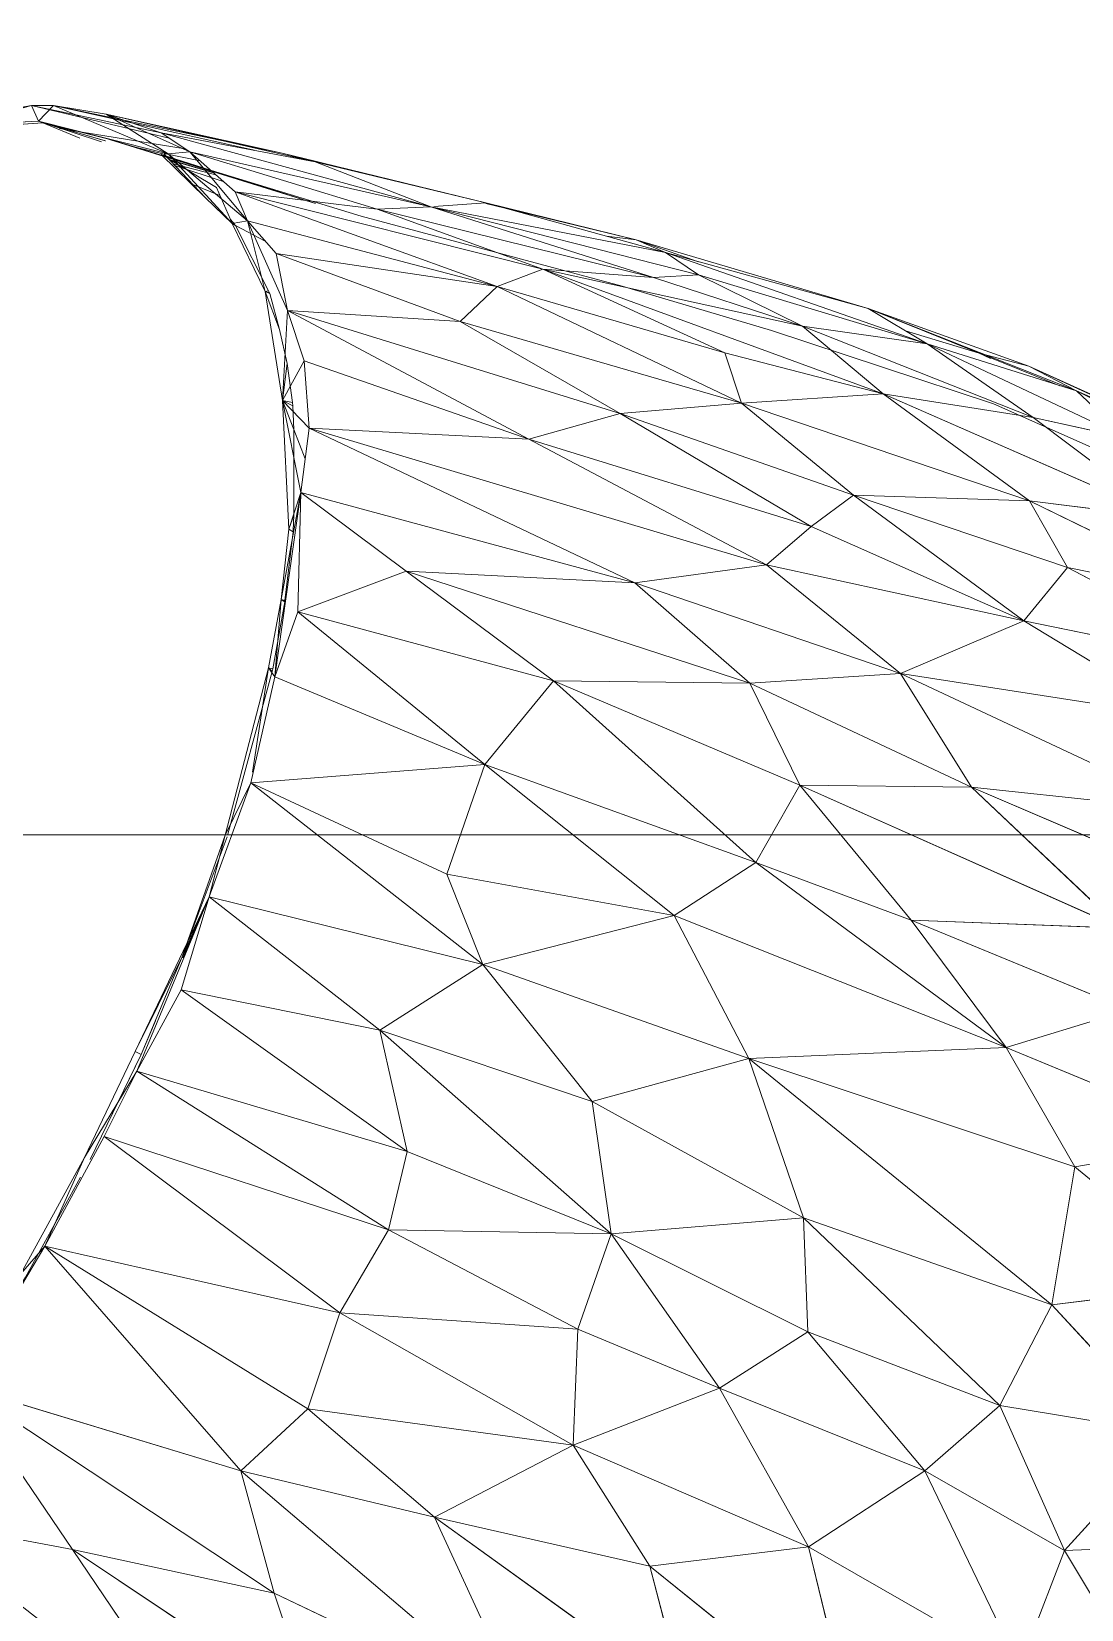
# Model space of a CAD drawing. Header units: inches. Extents: x -1767 to 184, y -1065 to 157.
# Drawn here: x -792.658 to -790.85, y -229.33 to -226.612 of the extents above; entities that cross this region are included whole.
import ezdxf

# ---------------------------------------------------------------- set-up
doc = ezdxf.new("R2010")
doc.units = ezdxf.units.IN
doc.header["$MEASUREMENT"] = 0
for name, color, linetype, lineweight in [('A-DETL-GENF', 92, 'Continuous', 9), ('E-LITE-EQPM', 33, 'Continuous', 9), ('G-IMPT', 8, 'Continuous', 9)]:
    doc.layers.add(name, color=color, linetype=linetype, lineweight=lineweight)

# ---------------------------------------------------------------- blocks, each defined once
blk = doc.blocks.new('flos_pendant16 - flos_pendant - 3D View - _3D__dwg_FLOS_AIM_Pendant_Lamps_dwg-2425-_3D_-V18-FIRST FLOOR')
at = {"layer": 'G-IMPT'}
for p, q in [((36.6648, 18.7448), (36.9892, 18.0657)), ((36.9892, 18.0657), (36.6648, 18.7448)), ((37.9074, 18.7063), (38.0174, 17.953)), ((37.9074, 18.7063), (38.6635, 17.9695)), ((40.9784, 17.6808), (40.5, 18.5578)), ((37.2146, 18.5193), (36.9892, 18.0657)), ((37.2146, 18.5193), (36.9892, 18.0657)), ((38.0174, 17.953), (37.2146, 18.5193)), ((37.2146, 18.5193), (37.5198, 17.6918)), ((38.0174, 17.953), (37.2146, 18.5193)), ((37.5198, 17.6918), (37.2146, 18.5193)), ((38.5755, 18.5083), (39.5103, 17.689)), ((38.5755, 18.5083), (38.6635, 17.9695)), ((40.1839, 17.9337), (39.2244, 18.5083)), ((39.2244, 18.5083), (40.2719, 17.4279)), ((39.2244, 18.5083), (39.5103, 17.689)), ((39.2244, 18.5083), (39.5103, 17.689)), ((40.9784, 17.6808), (40.0739, 18.4176)), ((40.1839, 17.9337), (40.0739, 18.4176)), ((36.9892, 18.0657), (36.3156, 18.1042)), ((36.3156, 18.1042), (36.9892, 18.0657)), ((36.9892, 18.0657), (36.5163, 17.6368)), ((37.5198, 17.6918), (36.9892, 18.0657)), ((36.9892, 18.0657), (37.1926, 17.4581)), ((36.9892, 18.0657), (37.5198, 17.6918)), ((38.0174, 17.953), (37.5198, 17.6918)), ((37.5198, 17.6918), (38.0174, 17.953)), ((38.0174, 17.953), (38.6635, 17.9695)), ((38.6635, 17.9695), (38.0174, 17.953)), ((38.9247, 17.4526), (38.0174, 17.953)), ((38.0174, 17.953), (38.3143, 17.2794)), ((39.5103, 17.689), (38.6635, 17.9695)), ((38.9247, 17.4526), (38.6635, 17.9695)), ((38.9247, 17.4526), (38.6635, 17.9695)), ((39.5103, 17.689), (38.6635, 17.9695)), ((40.9784, 17.6808), (40.1839, 17.9337)), ((40.1839, 17.9337), (40.2719, 17.4279)), ((40.1839, 17.9337), (41.3633, 16.9797)), ((40.1839, 17.9337), (41.3633, 16.9797)), ((40.1839, 17.9337), (40.9784, 17.6808)), ((37.5198, 17.6918), (37.1926, 17.4581)), ((38.3143, 17.2794), (37.5198, 17.6918)), ((37.5198, 17.6918), (37.9377, 17.0869)), ((38.3143, 17.2794), (37.5198, 17.6918)), ((39.5103, 17.689), (38.9247, 17.4526)), ((39.5103, 17.689), (38.9247, 17.4526)), ((40.2719, 17.4279), (39.5103, 17.689)), ((39.5103, 17.689), (39.9777, 17.2052)), ((39.9777, 17.2052), (39.5103, 17.689)), ((39.5103, 17.689), (40.2719, 17.4279)), ((40.9784, 17.6808), (41.3633, 16.9797)), ((40.9784, 17.6808), (41.6218, 17.4938)), ((40.9784, 17.6808), (41.3633, 16.9797)), ((41.6218, 17.4938), (40.9784, 17.6808)), ((37.1926, 17.4581), (36.5163, 17.6368)), ((36.9452, 17.0732), (36.5163, 17.6368)), ((37.1926, 17.4581), (36.5163, 17.6368)), ((37.1926, 17.4581), (36.9452, 17.0732)), ((37.1926, 17.4581), (36.9452, 17.0732)), ((37.9102, 16.6278), (37.1926, 17.4581)), ((37.9377, 17.0869), (37.1926, 17.4581)), ((38.9247, 17.4526), (38.3143, 17.2794)), ((38.9247, 17.4526), (38.8615, 16.988)), ((39.9777, 17.2052), (38.9247, 17.4526)), ((38.9247, 17.4526), (39.8127, 16.8313)), ((39.9777, 17.2052), (38.9247, 17.4526)), ((40.2719, 17.4279), (39.9777, 17.2052)), ((40.2719, 17.4279), (39.9777, 17.2052)), ((40.2719, 17.4279), (41.3633, 16.9797)), ((40.2719, 17.4279), (40.9729, 16.4491)), ((38.3143, 17.2794), (37.9377, 17.0869)), ((37.9377, 17.0869), (38.3143, 17.2794)), ((38.8615, 16.988), (38.3143, 17.2794)), ((38.3143, 17.2794), (38.691, 16.6168)), ((38.8615, 16.988), (38.3143, 17.2794)), ((38.3143, 17.2794), (38.691, 16.6168)), ((39.9777, 17.2052), (39.8127, 16.8313)), ((39.9777, 17.2052), (40.9729, 16.4491)), ((40.9729, 16.4491), (39.9777, 17.2052)), ((36.9452, 17.0732), (36.2689, 17.054)), ((36.2689, 17.054), (36.7995, 16.5261)), ((36.2689, 17.054), (36.7995, 16.5261)), ((36.9452, 17.0732), (36.7995, 16.5261)), ((38.0697, 15.9652), (36.9452, 17.0732)), ((37.9102, 16.6278), (36.9452, 17.0732)), ((36.9452, 17.0732), (37.9102, 16.6278)), ((38.0697, 15.9652), (36.9452, 17.0732)), ((37.9102, 16.6278), (37.9377, 17.0869)), ((38.691, 16.6168), (37.9377, 17.0869)), ((38.8615, 16.988), (38.691, 16.6168)), ((38.8615, 16.988), (38.691, 16.6168)), ((39.5845, 16.5151), (38.8615, 16.988)), ((38.8615, 16.988), (39.8127, 16.8313)), ((39.8127, 16.8313), (38.8615, 16.988)), ((41.3633, 16.9797), (40.9729, 16.4491)), ((41.3633, 16.9797), (40.9729, 16.4491)), ((39.5845, 16.5151), (39.8127, 16.8313)), ((40.9729, 16.4491), (39.8127, 16.8313)), ((40.6925, 16.0312), (39.8127, 16.8313)), ((38.0697, 15.9652), (37.9102, 16.6278)), ((38.7157, 16.0779), (37.9102, 16.6278)), ((37.9102, 16.6278), (38.691, 16.6168)), ((37.9102, 16.6278), (38.0697, 15.9652)), ((37.9102, 16.6278), (38.7157, 16.0779)), ((39.4801, 16.2072), (38.691, 16.6168)), ((39.5845, 16.5151), (38.691, 16.6168)), ((39.5433, 15.7095), (38.691, 16.6168)), ((38.7157, 16.0779), (38.691, 16.6168)), ((38.691, 16.6168), (39.5845, 16.5151)), ((38.691, 16.6168), (39.4801, 16.2072)), ((36.7995, 16.5261), (36.1644, 16.4793)), ((36.7995, 16.5261), (36.1644, 16.4793)), ((38.0697, 15.9652), (36.7995, 16.5261)), ((37.0304, 16.0202), (36.7995, 16.5261)), ((37.0304, 16.0202), (36.7995, 16.5261)), ((41.0801, 16.5508), (40.7805, 16.1082)), ((41.0638, 16.5662), (40.8035, 16.1851)), ((41.0638, 16.5662), (40.8035, 16.1851)), ((40.9729, 16.4491), (41.0801, 16.5508)), ((41.0801, 16.5508), (40.9729, 16.4491)), ((37.0304, 16.0202), (36.1644, 16.4793)), ((39.4801, 16.2072), (39.5845, 16.5151)), ((40.5358, 15.781), (39.5845, 16.5151)), ((39.5845, 16.5151), (40.6925, 16.0312)), ((39.5845, 16.5151), (40.6925, 16.0312)), ((40.9729, 16.4491), (40.6925, 16.0312)), ((40.9729, 16.4491), (40.6925, 16.0312)), ((40.9729, 16.4491), (40.7805, 16.1082)), ((40.5358, 15.781), (39.4801, 16.2072)), ((39.4801, 16.2072), (40.3268, 15.4704)), ((39.4801, 16.2072), (39.5433, 15.7095)), ((39.5433, 15.7095), (39.4801, 16.2072)), ((38.0697, 15.9652), (38.7157, 16.0779)), ((38.7157, 16.0779), (38.0697, 15.9652)), ((39.5433, 15.7095), (38.7157, 16.0779)), ((39.1034, 15.4841), (38.7157, 16.0779)), ((39.1034, 15.4841), (38.7157, 16.0779)), ((40.5128, 15.7146), (40.7573, 16.1174)), ((40.5128, 15.7146), (40.7573, 16.1174)), ((40.5157, 15.7196), (40.7573, 16.1174)), ((40.5358, 15.7013), (40.7805, 16.1082)), ((40.5358, 15.781), (40.7805, 16.1082)), ((36.5218, 15.9157), (37.0304, 16.0202)), ((36.5218, 15.9157), (37.0304, 16.0202)), ((38.0697, 15.9652), (37.0304, 16.0202)), ((37.3631, 15.4704), (37.0304, 16.0202)), ((37.0304, 16.0202), (38.3143, 15.3604)), ((37.0304, 16.0202), (37.9652, 15.1789)), ((40.5358, 15.781), (40.6925, 16.0312)), ((39.1034, 15.4841), (38.0697, 15.9652)), ((38.0697, 15.9652), (38.3143, 15.3604)), ((38.0697, 15.9652), (38.3143, 15.3604)), ((38.0697, 15.9652), (39.1034, 15.4841)), ((37.3631, 15.4704), (36.5218, 15.9157)), ((40.5358, 15.781), (40.1784, 15.1074)), ((40.5358, 15.781), (40.3268, 15.4704)), ((39.5433, 15.7095), (39.1034, 15.4841)), ((40.3268, 15.4704), (39.5433, 15.7095)), ((39.5433, 15.7095), (40.1784, 15.1074)), ((40.1784, 15.1074), (40.5358, 15.7013)), ((40.3103, 15.3384), (40.5128, 15.7146)), ((40.5358, 15.7013), (40.3103, 15.3384)), ((40.4415, 15.5854), (40.5128, 15.7146)), ((40.5358, 15.7013), (40.5128, 15.7146)), ((37.3631, 15.4704), (36.5245, 15.5831)), ((37.0689, 14.959), (36.5245, 15.5831)), ((36.5245, 15.5831), (37.759, 14.8847)), ((37.0689, 14.959), (36.1479, 15.4621)), ((37.3631, 15.4704), (37.9652, 15.1789)), ((37.3631, 15.4704), (37.759, 14.8847)), ((37.3631, 15.4704), (37.759, 14.8847)), ((39.1034, 15.4841), (38.3143, 15.3604)), ((39.1034, 15.4841), (40.1784, 15.1074)), ((39.1034, 15.4841), (39.2134, 15.1074)), ((39.1034, 15.4841), (39.9667, 14.6648)), ((40.1784, 15.1074), (39.1034, 15.4841)), ((39.2134, 15.1074), (39.1034, 15.4841)), ((40.3268, 15.4704), (40.1784, 15.1074)), ((38.3143, 15.3604), (37.9652, 15.1789)), ((39.2134, 15.1074), (38.3143, 15.3604)), ((39.0182, 14.6813), (38.3143, 15.3604)), ((39.0182, 14.6813), (38.3143, 15.3604)), ((40.3103, 15.3384), (40.0826, 14.8724)), ((40.3103, 15.3384), (40.0826, 14.8724)), ((40.0904, 14.8655), (40.3103, 15.3384)), ((40.1784, 15.1074), (40.3075, 15.3426)), ((40.1784, 15.1074), (40.3103, 15.3384)), ((37.9652, 15.1789), (37.759, 14.8847)), ((39.0182, 14.6813), (37.9652, 15.1789)), ((37.9652, 15.1789), (38.7102, 14.3706)), ((37.0689, 14.959), (36.1836, 15.1404)), ((37.3108, 14.4751), (36.1836, 15.1404)), ((37.0689, 14.959), (36.1836, 15.1404)), ((36.1836, 15.1404), (37.3108, 14.4751)), ((39.2134, 15.1074), (39.0182, 14.6813)), ((39.2134, 15.1074), (39.9667, 14.6648)), ((40.1784, 15.1074), (39.9667, 14.6648)), ((40.1784, 15.1074), (40.0904, 14.8655)), ((37.0689, 14.959), (37.9212, 14.4559)), ((37.0689, 14.959), (37.759, 14.8847)), ((37.0689, 14.959), (37.3108, 14.4751)), ((37.3108, 14.4751), (37.0689, 14.959)), ((38.7102, 14.3706), (37.759, 14.8847)), ((37.9212, 14.4559), (37.759, 14.8847)), ((39.8375, 14.2249), (40.0787, 14.8626)), ((39.8375, 14.2249), (40.0787, 14.8626)), ((40.0904, 14.8655), (39.8512, 14.2084)), ((40.0904, 14.8655), (39.9667, 14.6648)), ((39.9667, 14.6648), (40.0904, 14.8655)), ((37.3108, 14.4751), (36.1946, 14.7583)), ((36.1946, 14.7583), (36.794, 14.3101)), ((37.3108, 14.4751), (36.1946, 14.7583)), ((36.794, 14.3101), (36.1946, 14.7583)), ((39.0182, 14.6813), (38.7102, 14.3706)), ((39.0182, 14.6813), (39.711, 13.994)), ((39.0182, 14.6813), (39.8292, 14.2469)), ((39.0182, 14.6813), (39.9667, 14.6648)), ((39.711, 13.994), (39.0182, 14.6813)), ((39.8292, 14.2469), (39.9667, 14.6648)), ((39.8512, 14.2084), (39.9558, 14.6219)), ((36.794, 14.3101), (35.851, 14.5988)), ((36.5988, 14.1122), (35.851, 14.5988)), ((37.3108, 14.4751), (36.794, 14.3101)), ((36.794, 14.3101), (37.3108, 14.4751)), ((37.9212, 14.4559), (37.3108, 14.4751)), ((37.3108, 14.4751), (38.3446, 14.0077)), ((37.3108, 14.4751), (37.8085, 13.9857)), ((39.2601, 13.873), (37.9212, 14.4559)), ((38.7102, 14.3706), (37.9212, 14.4559)), ((37.9212, 14.4559), (38.3446, 14.0077)), ((39.711, 13.994), (38.7102, 14.3706)), ((39.2601, 13.873), (38.7102, 14.3706)), ((36.5988, 14.1122), (35.9279, 14.3184)), ((35.9279, 14.3184), (36.7252, 13.829)), ((35.9279, 14.3184), (36.5988, 14.1122)), ((36.794, 14.3101), (36.5988, 14.1122)), ((37.4318, 13.7383), (36.794, 14.3101)), ((36.794, 14.3101), (37.6133, 13.8483)), ((36.794, 14.3101), (37.8085, 13.9857)), ((36.794, 14.3101), (37.6133, 13.8483)), ((39.6533, 13.5156), (39.8292, 14.2469)), ((39.711, 13.994), (39.8292, 14.2469)), ((39.8292, 14.2469), (39.7742, 13.939)), ((39.8292, 14.2469), (39.8512, 14.2084)), ((39.8339, 14.2139), (39.8375, 14.2249)), ((39.8512, 14.2084), (39.8375, 14.2249)), ((39.8339, 14.2139), (39.7604, 13.9488)), ((39.8339, 14.2139), (39.7604, 13.9488)), ((39.8512, 14.2084), (39.7742, 13.939)), ((39.8512, 14.2084), (39.8339, 14.2139)), ((37.4318, 13.7383), (36.5988, 14.1122)), ((36.5988, 14.1122), (36.7252, 13.829)), ((36.5988, 14.1122), (37.4318, 13.7383)), ((37.6133, 13.8483), (37.8085, 13.9857)), ((38.3446, 14.0077), (37.8085, 13.9857)), ((39.5955, 13.2599), (37.8085, 13.9857)), ((37.8085, 13.9857), (38.7157, 13.3891)), ((38.7157, 13.3891), (37.8085, 13.9857)), ((39.6533, 13.5156), (38.3446, 14.0077)), ((39.2601, 13.873), (38.3446, 14.0077)), ((38.3446, 14.0077), (39.5955, 13.2599)), ((39.711, 13.994), (39.2601, 13.873)), ((39.711, 13.994), (39.6533, 13.5156)), ((36.1781, 13.9527), (36.7252, 13.829)), ((36.1781, 13.9527), (37.2724, 13.3424)), ((36.1781, 13.9527), (36.6785, 13.4963)), ((36.6785, 13.4963), (36.1781, 13.9527)), ((39.6533, 13.5156), (39.7742, 13.939)), ((39.7593, 13.9438), (39.6996, 13.6704)), ((39.7593, 13.9438), (39.6996, 13.6704)), ((39.7165, 13.6586), (39.7742, 13.939)), ((39.7593, 13.9438), (39.7604, 13.9488)), ((39.7742, 13.939), (39.7593, 13.9438)), ((39.7742, 13.939), (39.7604, 13.9488)), ((37.4318, 13.7383), (37.6133, 13.8483)), ((37.6133, 13.8483), (37.4318, 13.7383)), ((37.6133, 13.8483), (38.7157, 13.3891)), ((37.6133, 13.8483), (38.3391, 13.3204)), ((38.3391, 13.3204), (37.6133, 13.8483)), ((37.6133, 13.8483), (38.7157, 13.3891)), ((39.6533, 13.5156), (39.2601, 13.873)), ((37.4318, 13.7383), (36.7252, 13.829)), ((36.7252, 13.829), (37.847, 13.3259)), ((36.7252, 13.829), (37.2724, 13.3424)), ((36.7252, 13.829), (37.2724, 13.3424)), ((36.7252, 13.829), (37.4318, 13.7383)), ((37.847, 13.3259), (36.7252, 13.829)), ((36.4943, 13.4056), (35.8757, 13.752)), ((36.6758, 13.2874), (35.8757, 13.752)), ((37.4318, 13.7383), (38.3391, 13.3204)), ((37.4318, 13.7383), (37.847, 13.3259)), ((37.4318, 13.7383), (37.847, 13.3259)), ((37.4318, 13.7383), (38.3391, 13.3204)), ((36.0269, 13.6943), (36.4943, 13.4056)), ((36.4338, 13.6503), (36.8325, 13.4249)), ((39.6533, 13.5156), (39.7165, 13.6586)), ((39.691, 13.6042), (39.6986, 13.6655)), ((39.7165, 13.6586), (39.691, 13.6042)), ((39.6917, 13.1389), (39.7165, 13.6586)), ((39.6986, 13.6655), (39.6996, 13.6704)), ((39.7165, 13.6586), (39.6996, 13.6704)), ((36.1204, 13.6063), (36.6758, 13.2874)), ((36.6785, 13.4963), (36.3101, 13.6146)), ((37.0772, 13.1582), (36.3101, 13.6146)), ((36.3101, 13.6146), (36.4943, 13.4056)), ((36.3101, 13.6146), (37.0772, 13.1582)), ((39.6576, 13.2598), (39.691, 13.6042)), ((39.6576, 13.2598), (39.691, 13.6042)), ((39.6576, 13.2598), (39.691, 13.6042)), ((37.2724, 13.3424), (36.6785, 13.4963)), ((36.6785, 13.4963), (37.0772, 13.1582)), ((36.6785, 13.4963), (37.572, 13.04)), ((37.2724, 13.3424), (36.6785, 13.4963)), ((36.6785, 13.4963), (37.572, 13.04)), ((39.6533, 13.5156), (39.5955, 13.2599)), ((39.6533, 13.5156), (39.6917, 13.1389)), ((37.0772, 13.1582), (36.4943, 13.4056)), ((36.4943, 13.4056), (37.2999, 12.9932)), ((36.4943, 13.4056), (36.6758, 13.2874)), ((37.6985, 13.0455), (36.8325, 13.4249)), ((36.5593, 13.378), (36.871, 13.2159)), ((37.8937, 13.1169), (37.2724, 13.3424)), ((37.847, 13.3259), (37.2724, 13.3424)), ((37.2724, 13.3424), (37.572, 13.04)), ((37.2724, 13.3424), (38.5948, 12.71)), ((37.2724, 13.3424), (37.8937, 13.1169)), ((38.5948, 12.71), (37.2724, 13.3424)), ((38.7157, 13.3891), (38.3391, 13.3204)), ((38.3391, 13.3204), (38.7157, 13.3891)), ((39.59, 12.9877), (38.7157, 13.3891)), ((39.5955, 13.2599), (38.7157, 13.3891)), ((38.7157, 13.3891), (39.6368, 12.7788)), ((39.623, 13.3817), (39.6576, 13.2598)), ((39.6576, 13.2598), (39.623, 13.3817)), ((37.2999, 12.9932), (36.6758, 13.2874)), ((36.871, 13.2159), (36.6758, 13.2874)), ((38.3391, 13.3204), (37.847, 13.3259)), ((38.7845, 12.7623), (37.847, 13.3259)), ((37.8937, 13.1169), (37.847, 13.3259)), ((37.847, 13.3259), (38.9467, 12.8888)), ((38.3391, 13.3204), (37.847, 13.3259)), ((38.3391, 13.3204), (38.9467, 12.8888)), ((38.3391, 13.3204), (39.6368, 12.7788)), ((38.9467, 12.8888), (38.3391, 13.3204)), ((36.871, 13.2159), (36.8282, 13.2414)), ((37.2999, 12.9932), (36.871, 13.2159)), ((36.871, 13.2159), (37.1583, 13.0981)), ((39.59, 12.9877), (39.5955, 13.2599)), ((39.59, 12.9877), (39.5955, 13.2599)), ((39.5955, 13.2599), (39.6917, 13.1389)), ((39.6576, 13.2598), (39.652, 13.1642)), ((39.6576, 13.2598), (39.652, 13.1642)), ((39.6917, 13.1389), (39.6576, 13.2598)), ((37.0772, 13.1582), (37.9707, 12.7925)), ((37.0772, 13.1582), (38.0944, 12.6908)), ((37.0772, 13.1582), (37.572, 13.04)), ((37.0772, 13.1582), (37.2999, 12.9932)), ((37.9707, 12.7925), (37.0772, 13.1582)), ((39.59, 12.9877), (39.6917, 13.1389)), ((39.6917, 13.1389), (39.6368, 12.7788)), ((39.6368, 12.7788), (39.6917, 13.1389)), ((39.6917, 13.1389), (39.652, 13.1642)), ((39.652, 13.1642), (39.6522, 13.1497)), ((39.6917, 13.1389), (39.6522, 13.1497)), ((39.6592, 12.9912), (39.6522, 13.1497)), ((39.6592, 12.9912), (39.6522, 13.1497)), ((39.6917, 13.1389), (39.6592, 12.9912)), ((39.6917, 13.1389), (39.7192, 12.6936)), ((38.7845, 12.7623), (37.8937, 13.1169)), ((37.8937, 13.1169), (38.5948, 12.71)), ((37.9707, 12.7925), (37.572, 13.04)), ((37.572, 13.04), (38.5948, 12.71)), ((37.572, 13.04), (38.1521, 12.787)), ((37.572, 13.04), (37.9707, 12.7925)), ((37.6985, 13.0455), (38.2814, 12.809)), ((37.2999, 12.9932), (38.2071, 12.6276)), ((38.0944, 12.6908), (37.2999, 12.9932)), ((39.59, 12.9877), (39.6368, 12.7788)), ((39.6368, 12.7788), (39.59, 12.9877)), ((39.6771, 12.8519), (39.6592, 12.9912)), ((39.6771, 12.8519), (39.6592, 12.9912)), ((38.7845, 12.7623), (38.9467, 12.8888)), ((38.9467, 12.8888), (38.7845, 12.7623)), ((39.6615, 12.5451), (38.9467, 12.8888)), ((38.9467, 12.8888), (39.6368, 12.7788)), ((38.9467, 12.8888), (39.6615, 12.5451)), ((39.6771, 12.8519), (39.7022, 12.7034)), ((39.7192, 12.6936), (39.6771, 12.8519)), ((39.6771, 12.8519), (39.7022, 12.7034)), ((39.6771, 12.8519), (39.7192, 12.6936)), ((37.9707, 12.7925), (38.0944, 12.6908)), ((37.9707, 12.7925), (38.1521, 12.787)), ((37.9707, 12.7925), (39.0209, 12.4159)), ((39.0209, 12.4159), (37.9707, 12.7925)), ((38.5948, 12.71), (38.1521, 12.787)), ((38.1521, 12.787), (39.2381, 12.4049)), ((38.1521, 12.787), (39.0209, 12.4159)), ((39.0209, 12.4159), (38.1521, 12.787)), ((39.3041, 12.4269), (38.2814, 12.809)), ((38.7845, 12.7623), (38.5948, 12.71)), ((38.7845, 12.7623), (38.5948, 12.71)), ((38.7845, 12.7623), (39.6615, 12.5451)), ((38.7845, 12.7623), (39.7632, 12.4021)), ((38.7845, 12.7623), (39.8017, 12.2812)), ((38.7845, 12.7623), (39.8017, 12.2812)), ((39.6615, 12.5451), (39.6368, 12.7788)), ((39.7632, 12.4021), (39.6368, 12.7788)), ((38.2071, 12.6276), (37.9653, 12.74)), ((38.0944, 12.6908), (39.0209, 12.4159)), ((38.0944, 12.6908), (38.2071, 12.6276)), ((38.0944, 12.6908), (38.7982, 12.4214)), ((38.0944, 12.6908), (39.0209, 12.4159)), ((38.5948, 12.71), (39.8017, 12.2812)), ((38.5948, 12.71), (39.2381, 12.4049)), ((38.5948, 12.71), (39.2381, 12.4049)), ((39.7192, 12.6936), (39.7022, 12.7034)), ((39.7029, 12.7), (39.7022, 12.7034)), ((39.7058, 12.6921), (39.7029, 12.7)), ((39.7192, 12.6936), (39.7029, 12.7)), ((39.7192, 12.6936), (39.7058, 12.6921)), ((39.8131, 12.4164), (39.7058, 12.6921)), ((39.8131, 12.4164), (39.7058, 12.6921)), ((39.8265, 12.4076), (39.7192, 12.6936)), ((39.7632, 12.4021), (39.7192, 12.6936)), ((38.2071, 12.6276), (38.7982, 12.4214)), ((38.2071, 12.6276), (38.3251, 12.6025)), ((38.2071, 12.6276), (38.7985, 12.4242)), ((39.6615, 12.5451), (39.7632, 12.4021)), ((39.8131, 12.4164), (39.6999, 12.4911)), ((39.5983, 12.1437), (38.7982, 12.4214)), ((39.0086, 12.4162), (38.7982, 12.4214)), ((39.4691, 12.1904), (38.7982, 12.4214)), ((39.9694, 12.1025), (39.0209, 12.4159)), ((39.2381, 12.4049), (39.0209, 12.4159)), ((39.0209, 12.4159), (39.4691, 12.1904)), ((39.0209, 12.4159), (40.0767, 12.0145)), ((39.2381, 12.4049), (39.0209, 12.4159)), ((39.9694, 12.1025), (39.0209, 12.4159)), ((39.0209, 12.4159), (39.4691, 12.1904)), ((39.9694, 12.1025), (39.2381, 12.4049)), ((39.8017, 12.2812), (39.2381, 12.4049)), ((39.3041, 12.4269), (40.2897, 12.0208)), ((39.7632, 12.4021), (39.8265, 12.4076)), ((39.7632, 12.4021), (39.9694, 12.1025)), ((39.7632, 12.4021), (39.8017, 12.2812)), ((39.7632, 12.4021), (40.0574, 12.1025)), ((39.8265, 12.4076), (39.8131, 12.4164)), ((39.8157, 12.4116), (39.8321, 12.3905)), ((39.8321, 12.3905), (39.8157, 12.4116)), ((39.8157, 12.4116), (39.8265, 12.4076)), ((39.8265, 12.4076), (39.8321, 12.3905)), ((39.8265, 12.4076), (39.9232, 12.2934)), ((40.0574, 12.1025), (39.8265, 12.4076)), ((39.9232, 12.2934), (39.8265, 12.4076)), ((39.876, 12.2564), (39.8321, 12.3905)), ((39.4828, 12.3581), (40.0849, 12.1025)), ((39.4828, 12.3581), (40.2832, 12.0236)), ((39.9694, 12.1025), (39.8017, 12.2812)), ((39.9698, 12.2343), (39.8652, 12.2892)), ((39.8652, 12.2892), (39.9698, 12.2343)), ((39.876, 12.2564), (40.0578, 12.1224)), ((40.0578, 12.1224), (39.876, 12.2564)), ((40.0735, 12.1025), (39.9232, 12.2934)), ((40.0849, 12.1025), (39.9232, 12.2934)), ((40.0735, 12.1025), (39.9232, 12.2934)), ((39.5983, 12.1437), (39.469, 12.1898)), ((39.5983, 12.1437), (39.469, 12.1898)), ((39.5983, 12.1437), (39.4691, 12.1904)), ((39.4691, 12.1904), (40.2911, 11.9182)), ((39.4691, 12.1904), (40.0767, 12.0145)), ((39.8459, 12.2341), (40.0344, 12.1521)), ((39.8459, 12.2341), (40.0344, 12.1521)), ((40.0401, 12.1448), (39.8733, 12.2049)), ((39.8733, 12.2049), (40.0401, 12.1448)), ((39.8821, 12.1955), (40.0546, 12.1264)), ((39.8826, 12.195), (40.0551, 12.1258)), ((39.8886, 12.1885), (40.0632, 12.1156)), ((40.0649, 12.1134), (39.8925, 12.1845)), ((39.8929, 12.184), (40.074, 12.1071)), ((39.5983, 12.1437), (40.2911, 11.9182)), ((39.5983, 12.1437), (40.5, 11.8633)), ((39.7095, 12.1208), (40.5, 11.8633)), ((40.0732, 12.0988), (39.9316, 12.1427)), ((40.0732, 12.0988), (39.9316, 12.1427)), ((39.9694, 12.1025), (40.2911, 11.9182)), ((39.9694, 12.1025), (40.0767, 12.0145)), ((39.9694, 12.1025), (40.0574, 12.1025)), ((39.9861, 12.0887), (40.4841, 11.958)), ((39.9861, 12.0887), (40.4841, 11.958)), ((40.0574, 12.1025), (40.3117, 12.0117)), ((40.2911, 11.9182), (40.0574, 12.1025)), ((40.5, 11.8633), (40.0574, 12.1025)), ((40.0574, 12.1025), (40.0735, 12.1025)), ((40.1858, 12.0621), (40.0735, 12.1025)), ((40.1858, 12.0621), (40.0735, 12.1025)), ((40.1858, 12.0621), (40.2832, 12.0236)), ((40.1858, 12.0621), (40.2832, 12.0236)), ((40.1858, 12.0621), (40.3117, 12.0117)), ((40.0468, 12.039), (40.588, 11.855)), ((40.0766, 12.0143), (40.588, 11.855)), ((40.2911, 11.9182), (40.0767, 12.0145)), ((40.2832, 12.0236), (40.3117, 12.0117)), ((40.2832, 12.0236), (40.2897, 12.0208)), ((40.5421, 11.9306), (40.2897, 12.0208)), ((40.2897, 12.0208), (40.3117, 12.0117)), ((40.5421, 11.9306), (40.2897, 12.0208)), ((40.3117, 12.0117), (40.2897, 12.0208)), ((40.3046, 12.0258), (40.5421, 11.9306)), ((40.566, 11.921), (40.3117, 12.0117)), ((40.3211, 12.0275), (40.5452, 11.93)), ((40.5496, 11.9296), (40.4068, 12.0046)), ((40.566, 11.921), (40.5421, 11.9306)), ((40.5452, 11.93), (40.5421, 11.9306)), ((40.5496, 11.9296), (40.5452, 11.93)), ((40.566, 11.921), (40.5496, 11.9296)), ((40.5496, 11.9296), (40.8463, 11.921)), ((40.5496, 11.9296), (40.8463, 11.921)), ((40.2911, 11.9182), (40.5, 11.8633)), ((40.5, 11.8633), (40.566, 11.921)), ((40.588, 11.855), (40.5, 11.8633)), ((40.588, 11.855), (40.566, 11.921)), ((40.8822, 11.9072), (40.566, 11.921))]:
    blk.add_line(p, q, dxfattribs=at)
at = {"layer": 'G-IMPT', "flags": 128}
for points in [[(38.5755, 18.5083), (38.6635, 17.9695), (37.9074, 18.7063)], [(38.0174, 17.953), (37.9074, 18.7063), (38.5755, 18.5083), (39.5103, 17.689)], [(41.6218, 17.4938), (40.5, 18.5578), (40.9784, 17.6808)], [(40.2719, 17.4279), (39.2244, 18.5083), (40.1839, 17.9337), (40.2719, 17.4279)], [(40.9784, 17.6808), (40.0739, 18.4176), (40.1839, 17.9337)], [(36.5163, 17.6368), (36.9892, 18.0657), (37.1926, 17.4581)], [(39.8127, 16.8313), (38.9247, 17.4526), (38.0174, 17.953), (38.3143, 17.2794)], [(37.9377, 17.0869), (37.5198, 17.6918), (37.1926, 17.4581)], [(36.9452, 17.0732), (36.5163, 17.6368), (36.2689, 17.054)], [(41.9874, 17.6615), (41.4073, 16.988), (41.0801, 16.5508), (40.7805, 16.1082), (40.5358, 15.7013), (40.3103, 15.3384)], [(41.6218, 17.4938), (41.3633, 16.9797), (40.2719, 17.4279)], [(38.691, 16.6168), (37.9102, 16.6278), (37.9377, 17.0869), (37.1926, 17.4581), (37.9102, 16.6278)], [(38.3143, 17.2794), (38.9247, 17.4526), (38.8615, 16.988)], [(40.2719, 17.4279), (40.9729, 16.4491), (39.8127, 16.8313)], [(40.6925, 16.0312), (39.8127, 16.8313), (39.9777, 17.2052)], [(36.9452, 17.0732), (36.2689, 17.054), (36.1644, 16.4793)], [(38.0697, 15.9652), (36.7995, 16.5261), (36.9452, 17.0732)], [(38.7157, 16.0779), (38.691, 16.6168), (37.9377, 17.0869)], [(38.8615, 16.988), (39.5845, 16.5151), (39.8127, 16.8313)], [(40.8035, 16.1851), (41.0638, 16.5662), (41.3851, 16.9922)], [(38.7157, 16.0779), (39.5433, 15.7095), (38.691, 16.6168)], [(36.5218, 15.9157), (36.1644, 16.4793), (37.0304, 16.0202)], [(39.5845, 16.5151), (40.5358, 15.781), (39.4801, 16.2072), (39.5845, 16.5151)], [(40.9729, 16.4491), (40.7805, 16.1082), (40.5358, 15.781), (40.1784, 15.1074)], [(39.4801, 16.2072), (40.3268, 15.4704), (39.5433, 15.7095)], [(37.759, 14.8847), (36.5245, 15.5831), (37.3631, 15.4704), (37.0304, 16.0202), (37.9652, 15.1789)], [(38.3143, 15.3604), (37.0304, 16.0202), (38.0697, 15.9652)], [(40.6925, 16.0312), (40.5358, 15.781), (40.3268, 15.4704)], [(37.9652, 15.1789), (37.3631, 15.4704), (36.5218, 15.9157)], [(39.5433, 15.7095), (39.1034, 15.4841), (39.9667, 14.6648), (39.0182, 14.6813)], [(40.0904, 14.8655), (40.1784, 15.1074), (39.5433, 15.7095)], [(40.5358, 15.7013), (40.5128, 15.7146), (40.5358, 15.7013), (40.1784, 15.1074)], [(36.5245, 15.5831), (37.0689, 14.959), (36.1479, 15.4621)], [(39.1034, 15.4841), (38.3143, 15.3604), (39.2134, 15.1074)], [(40.3268, 15.4704), (40.1784, 15.1074), (39.9667, 14.6648)], [(38.3143, 15.3604), (37.9652, 15.1789), (39.0182, 14.6813), (39.8292, 14.2469), (39.7742, 13.939), (39.6533, 13.5156), (39.2601, 13.873)], [(40.3103, 15.3384), (40.0904, 14.8655), (39.8512, 14.2084), (39.7742, 13.939), (39.7165, 13.6586), (39.6917, 13.1389)], [(39.9667, 14.6648), (39.2134, 15.1074), (39.0182, 14.6813), (38.7102, 14.3706), (37.9652, 15.1789), (37.759, 14.8847), (38.7102, 14.3706)], [(38.7102, 14.3706), (37.9212, 14.4559), (37.759, 14.8847), (37.0689, 14.959)], [(37.0689, 14.959), (37.9212, 14.4559), (37.3108, 14.4751)], [(39.691, 13.6042), (39.6986, 13.6655), (39.6996, 13.6704), (39.7593, 13.9438), (39.7604, 13.9488), (39.8339, 14.2139), (39.8375, 14.2249), (40.0787, 14.8626)], [(45.0322, 14.8993), (44.8439, 14.5686), (44.459, 14.1287), (44.1676, 13.8593), (43.9037, 13.5623), (43.6013, 13.2929), (43.3153, 13.0757), (43.0184, 12.8255), (42.4576, 12.4489), (41.8939, 12.1492), (41.6905, 12.053), (41.8307, 12.1822), (41.3578, 11.9952), (40.8822, 11.9072), (40.566, 11.921), (40.3117, 12.0117), (40.0574, 12.1025), (39.8265, 12.4076)], [(36.1946, 14.7583), (35.851, 14.5988), (36.794, 14.3101)], [(34.7952, 14.6703), (35.3753, 14.1342), (35.3121, 14.1754), (35.8757, 13.752), (36.4943, 13.4056), (36.0269, 13.6943), (36.3101, 13.6146)], [(39.9667, 14.6648), (39.8292, 14.2469), (39.711, 13.994)], [(39.8339, 14.2139), (39.8512, 14.2084), (39.9558, 14.6219)], [(37.4318, 13.7383), (36.794, 14.3101), (36.5988, 14.1122), (35.851, 14.5988)], [(37.8085, 13.9857), (37.3108, 14.4751), (38.3446, 14.0077), (37.8085, 13.9857)], [(38.7102, 14.3706), (39.2601, 13.873), (37.9212, 14.4559)], [(39.2601, 13.873), (38.3446, 14.0077), (37.9212, 14.4559)], [(39.2601, 13.873), (39.711, 13.994), (38.7102, 14.3706)], [(35.9279, 14.3184), (36.7252, 13.829), (36.5988, 14.1122)], [(37.6133, 13.8483), (37.8085, 13.9857), (36.794, 14.3101)], [(39.8375, 14.2249), (39.8512, 14.2084), (39.8292, 14.2469), (39.6533, 13.5156), (38.3446, 14.0077)], [(37.8085, 13.9857), (39.5955, 13.2599), (38.7157, 13.3891), (39.59, 12.9877), (39.6917, 13.1389), (39.6576, 13.2598)], [(38.3446, 14.0077), (39.5955, 13.2599), (39.6917, 13.1389), (39.6533, 13.5156)], [(39.711, 13.994), (39.6533, 13.5156), (39.5955, 13.2599)], [(35.7245, 13.961), (36.3101, 13.6146), (36.6785, 13.4963)], [(37.2724, 13.3424), (36.1781, 13.9527), (36.7252, 13.829)], [(39.7593, 13.9438), (39.7742, 13.939), (39.7604, 13.9488)], [(36.6758, 13.2874), (35.8757, 13.752), (36.1204, 13.6063), (36.6758, 13.2874), (36.871, 13.2159), (36.8282, 13.2414)], [(39.6533, 13.5156), (39.7165, 13.6586), (39.691, 13.6042)], [(37.0772, 13.1582), (36.4943, 13.4056), (36.3101, 13.6146)], [(36.4943, 13.4056), (36.6758, 13.2874), (37.2999, 12.9932), (37.0772, 13.1582), (36.6785, 13.4963)], [(36.871, 13.2159), (37.2999, 12.9932), (36.4943, 13.4056)], [(37.1583, 13.0981), (36.871, 13.2159), (36.5593, 13.378)], [(37.847, 13.3259), (37.2724, 13.3424), (37.572, 13.04), (38.5948, 12.71)], [(38.7157, 13.3891), (39.6368, 12.7788), (38.3391, 13.3204)], [(37.8937, 13.1169), (38.7845, 12.7623), (39.6615, 12.5451), (39.7632, 12.4021), (38.7845, 12.7623), (37.847, 13.3259)], [(38.5948, 12.71), (37.8937, 13.1169), (37.847, 13.3259), (38.9467, 12.8888)], [(39.8131, 12.4164), (39.7058, 12.6921), (39.7029, 12.7), (39.7022, 12.7034), (39.6771, 12.8519), (39.6592, 12.9912), (39.6522, 13.1497), (39.652, 13.1642), (39.6576, 13.2598)], [(39.652, 13.1642), (39.6917, 13.1389), (39.6522, 13.1497)], [(39.8265, 12.4076), (39.7192, 12.6936), (39.6917, 13.1389), (39.6592, 12.9912)], [(38.0944, 12.6908), (37.2999, 12.9932), (38.2071, 12.6276), (38.7982, 12.4214)], [(39.6615, 12.5451), (39.6368, 12.7788), (38.9467, 12.8888)], [(39.2381, 12.4049), (38.1521, 12.787), (38.5948, 12.71)], [(40.0767, 12.0145), (39.9694, 12.1025), (39.8017, 12.2812), (39.7632, 12.4021), (39.6368, 12.7788)], [(38.3251, 12.6025), (38.2071, 12.6276), (37.9653, 12.74)], [(38.7985, 12.4242), (38.2071, 12.6276), (38.0944, 12.6908)], [(39.0086, 12.4162), (38.7982, 12.4214), (38.0944, 12.6908)], [(39.2381, 12.4049), (39.8017, 12.2812), (38.5948, 12.71)], [(39.6999, 12.4911), (39.8131, 12.4164), (39.8265, 12.4076), (39.7632, 12.4021), (39.7192, 12.6936)], [(39.7029, 12.7), (39.7192, 12.6936), (39.7058, 12.6921)], [(38.7982, 12.4214), (39.4691, 12.1904), (40.2911, 11.9182), (39.5983, 12.1437), (39.4691, 12.1904), (40.0767, 12.0145), (39.0209, 12.4159)], [(39.7632, 12.4021), (39.9694, 12.1025), (39.2381, 12.4049)], [(40.0574, 12.1025), (39.9694, 12.1025), (40.2911, 11.9182), (40.0574, 12.1025), (39.7632, 12.4021)], [(39.8265, 12.4076), (39.8321, 12.3905), (39.876, 12.2564)], [(42.2459, 12.3746), (41.6905, 12.053), (41.4101, 11.9595), (41.1159, 11.8963), (40.588, 11.855), (40.5, 11.8633), (40.2911, 11.9182), (40.0767, 12.0145)], [(41.3513, 12.0104), (41.3361, 12.0054), (41.2201, 11.98), (40.9423, 11.9308), (40.8542, 11.9214), (40.8463, 11.921), (40.5496, 11.9296), (40.5452, 11.93), (40.5421, 11.9306), (40.2897, 12.0208), (40.2832, 12.0236), (40.1858, 12.0621), (40.0735, 12.1025), (39.9232, 12.2934)], [(39.7095, 12.1208), (40.5, 11.8633), (39.5983, 12.1437), (39.4689, 12.1886)], [(40.3211, 12.0275), (40.5452, 11.93), (40.566, 11.921), (40.5, 11.8633), (40.0574, 12.1025), (40.0735, 12.1025)], [(40.2832, 12.0236), (40.3117, 12.0117), (40.1858, 12.0621)], [(40.996, 11.9403), (41.1159, 11.8963), (40.8822, 11.9072), (40.7612, 11.8853), (40.588, 11.855), (40.0468, 12.039)], [(40.9423, 11.9308), (40.8822, 11.9072), (40.588, 11.855), (40.0766, 12.0143)], [(40.3057, 12.0259), (40.5452, 11.93), (40.566, 11.921), (40.588, 11.855)], [(40.4068, 12.0046), (40.5496, 11.9296), (40.566, 11.921)]]:
    blk.add_lwpolyline(points, dxfattribs=at)
for points in [[(39.6996, 13.6704), (39.7165, 13.6586)], [(37.0772, 13.1582), (37.572, 13.04), (38.1521, 12.787), (37.9707, 12.7925), (38.0944, 12.6908)]]:
    blk.add_lwpolyline(points, close=True, dxfattribs=at)
blk = doc.blocks.new('flos_pendant16 - flos_pendant - 3D View - _3D__dwg-V19-FIRST FLOOR')
at = {"xscale": 0.426201584994806, "yscale": 0.426201584994806, "zscale": 0.426201584994806}
blk.add_blockref('flos_pendant16 - flos_pendant - 3D View - _3D__dwg_FLOS_AIM_Pendant_Lamps_dwg-2425-_3D_-V18-FIRST FLOOR', (0.7054, -0.3763), dxfattribs=at)
blk = doc.blocks.new('flos_pendant16 - flos_pendant16 2-V20-FIRST FLOOR')
blk.add_blockref('flos_pendant16 - flos_pendant - 3D View - _3D__dwg-V19-FIRST FLOOR', (0, 0))

msp = doc.modelspace()

# ---------------------------------------------------------------- hatches: boundary and pattern name
at = {"layer": 'A-DETL-GENF'}
h = msp.add_hatch(dxfattribs=at)
h.set_pattern_fill('FP1_12', style=0, pattern_type=2)
h.set_pattern_definition([(0, (0, 0), (0, 6), [])])
h.paths.add_polyline_path([(-850.187, -314.9479), (-830.0626, -314.9479), (-830.0626, -299.7935), (-556.7791, -299.7935), (-556.7791, -106.8365), (-967.9152, -51.6245), (-967.9152, -314.9479), (-962.3651, -314.9479), (-962.3651, -308.8001), (-932.3651, -308.8001), (-932.3651, -314.9479), (-853.937, -314.9479)], flags=0)
h.paths.add_polyline_path([(-751.7044, -218.2571), (-751.7044, -218.257), (-751.6517, -218.2502)], flags=0)
h.paths.add_polyline_path([(-801.0716, -213.4245), (-801.0716, -213.4244), (-801.0102, -213.4245)], flags=0)

# ---------------------------------------------------------------- block references
at = {"layer": 'E-LITE-EQPM', "rotation": 185.4644837373745}
msp.add_blockref('flos_pendant16 - flos_pendant16 2-V20-FIRST FLOOR', (-775.181, -220.3702), dxfattribs=at)

doc.saveas('drawing.dxf')
